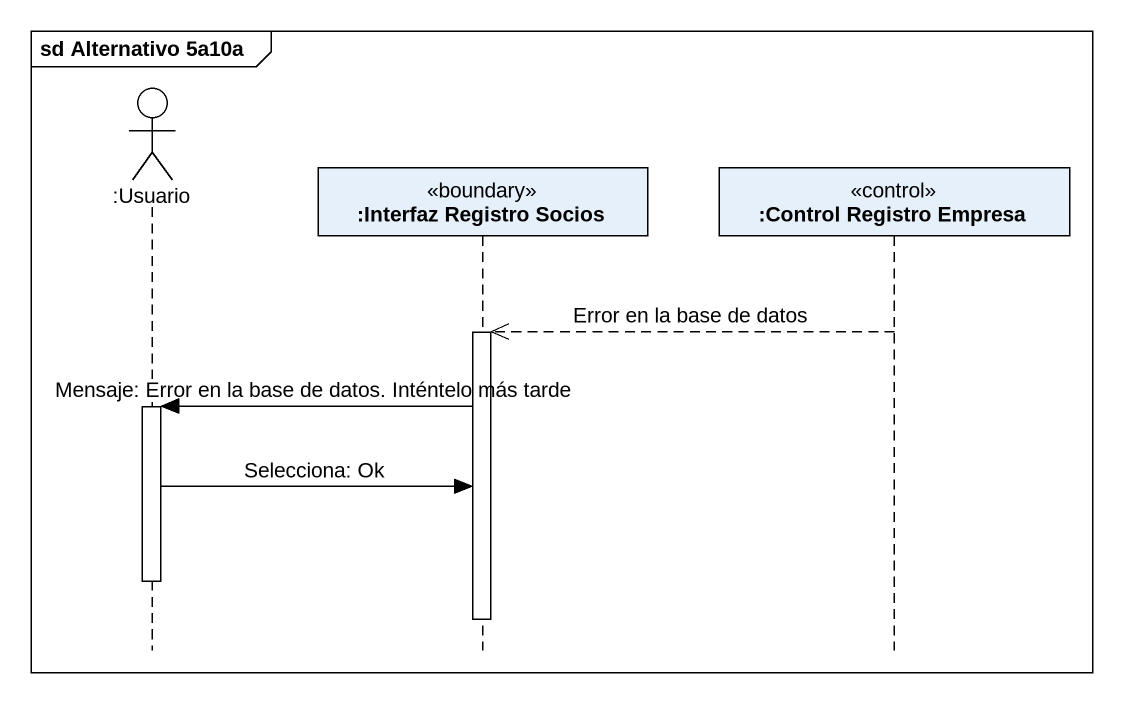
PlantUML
@startuml
mainframe sd Alternativo 5a10a
hide footbox
actor ":Usuario" as Usuario
participant ":Interfaz Registro Socios" as Interfaz_Registro_Socios <<boundary>>
participant ":Control Registro Empresa" as Control_Registro_Empresa <<control>>

Control_Registro_Empresa -->> Interfaz_Registro_Socios : Error en la base de datos
activate Interfaz_Registro_Socios
Interfaz_Registro_Socios -> Usuario : Mensaje: Error en la base de datos. Inténtelo más tarde
activate Usuario
Usuario -> Interfaz_Registro_Socios : Selecciona: Ok
deactivate Usuario
deactivate Interfaz_Registro_Socios
@enduml
